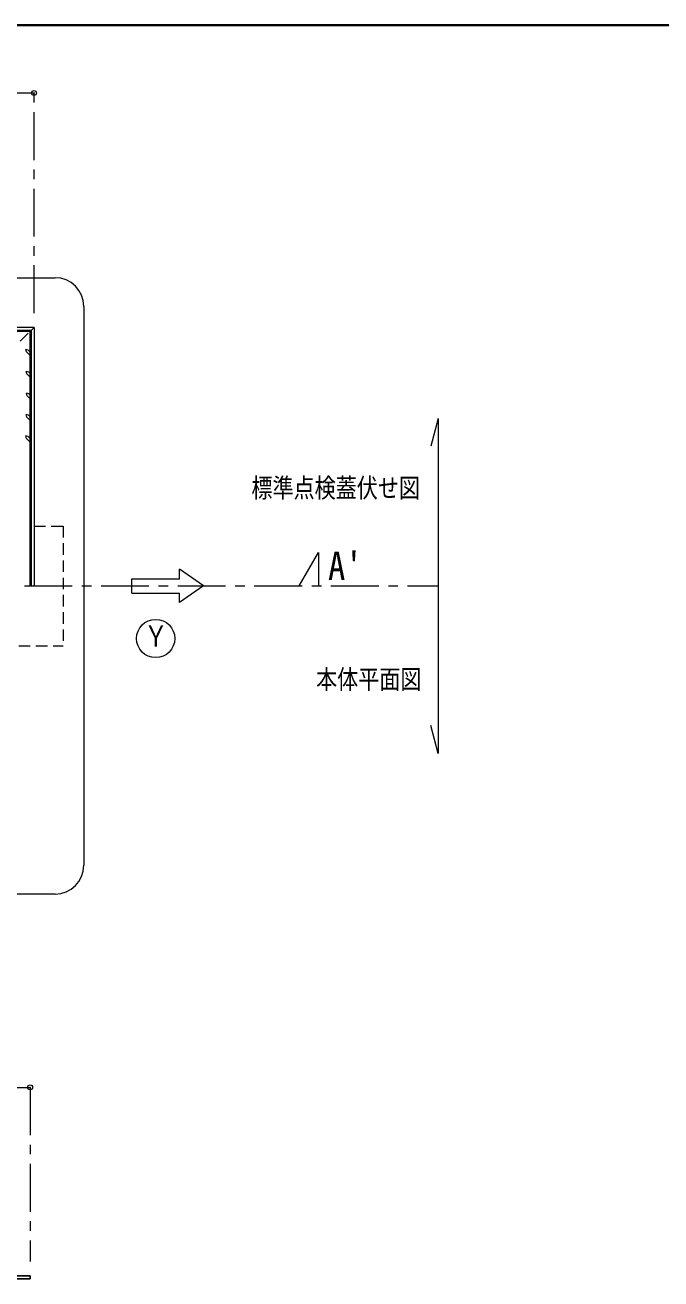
# Model space of a CAD drawing. Units: millimetres at full size, sheet at 1:10; details may follow other scales. Extents: x -2096 to 1954, y -1403 to 1407.
# Drawn here: x -775 to -112, y 97 to 1407 of the extents above; entities that cross this region are included whole.
import ezdxf
from ezdxf.enums import TextEntityAlignment as Align

# ---------------------------------------------------------------- set-up
doc = ezdxf.new("R2010")
doc.units = ezdxf.units.MM
doc.header["$LTSCALE"] = 10
doc.header["$PDMODE"] = 32
doc.header["$PDSIZE"] = 5
doc.linetypes.add('CHAIN1', pattern=[8, 5, -1, 1, -1])
doc.linetypes.add('DASHED1', pattern=[1.8, 1.2, -0.6])
doc.layers.add('0-0_ﾚｲﾔ1', color=4, linetype='Continuous', lineweight=9)
doc.styles.add('ＭＳ ゴシック', font='')
doc.styles.get('ＭＳ ゴシック').set_extended_font_data('MS Gothic')

msp = doc.modelspace()

# ---------------------------------------------------------------- linework, layer by layer
at = {"layer": '0-0_ﾚｲﾔ1', "color": 1, "lineweight": 40}
msp.add_line((1953.99, 1406.88), (-2096.01, 1406.88), dxfattribs=at)
at = {"layer": '0-0_ﾚｲﾔ1'}
for p, q in [((-766.01, 1335.88), (-1706.01, 1335.88)), ((-1728.01, 1142.88), (-744.01, 1142.88)), ((-714.01, 1112.88), (-714.01, 820.88)), ((-769.01, 1087.88), (-770.01, 1086.88)), ((-772.06, 1067.27), (-774.63, 1067.91)), ((-773.91, 1065.34), (-774.63, 1067.91)), ((-773.91, 1065.34), (-770.01, 1061.45)), ((-772.06, 1067.27), (-770.01, 1064.93)), ((-771.58, 1044.29), (-774.15, 1044.93)), ((-773.43, 1042.36), (-774.15, 1044.93)), ((-773.43, 1042.36), (-770.01, 1038.95)), ((-771.58, 1044.29), (-770.01, 1042.72)), ((-771.26, 1021.47), (-773.83, 1022.11)), ((-773.19, 1019.54), (-773.83, 1022.11)), ((-773.19, 1019.54), (-770.01, 1016.37)), ((-771.26, 1021.47), (-770.01, 1020.22)), ((-771.66, 999.21), (-774.23, 999.85)), ((-773.51, 997.28), (-774.23, 999.85)), ((-773.51, 997.28), (-770.01, 993.64)), ((-771.66, 999.21), (-770.01, 997.56)), ((-772.06, 976.95), (-774.63, 977.59)), ((-773.91, 975.02), (-774.63, 977.59)), ((-773.91, 975.02), (-770.01, 970.97)), ((-772.06, 976.95), (-770.01, 974.9)), ((-1236.01, 296.88), (-770.01, 296.88))]:
    msp.add_line(p, q, dxfattribs=at)
at = {"layer": '0-0_ﾚｲﾔ1', "linetype": 'CHAIN1'}
for p, q in [((-766.01, 1105.88), (-766.01, 1335.88)), ((-1976.01, 820.88), (-344.01, 820.88)), ((-770.01, 296.88), (-770.01, 114.88))]:
    msp.add_line(p, q, dxfattribs=at)
at = {"layer": '0-0_ﾚｲﾔ1', "color": 7, "lineweight": 18}
for p, q in [((-766.01, 1090.88), (-1706.01, 1090.88)), ((-769.01, 1087.88), (-1703.01, 1087.88)), ((-769.01, 1087.88), (-766.01, 1090.88)), ((-769.01, 1087.88), (-769.01, 820.88)), ((-766.01, 1090.88), (-766.01, 820.88)), ((-344.01, 995.88), (-351.78, 966.9)), ((-344.01, 995.88), (-344.01, 645.88)), ((-664.01, 813.38), (-664.01, 828.38)), ((-589.01, 820.88), (-614.01, 838.38)), ((-714.01, 820.88), (-714.01, 528.88)), ((-664.01, 813.38), (-614.01, 813.38)), ((-589.01, 820.88), (-614.01, 803.38)), ((-614.01, 803.38), (-614.01, 813.38)), ((-344.01, 645.88), (-351.78, 674.86)), ((-744.01, 498.88), (-1728.01, 498.88))]:
    msp.add_line(p, q, dxfattribs=at)
at = {"layer": '0-0_ﾚｲﾔ1', "color": 5, "lineweight": 25}
for p, q in [((-770.01, 1086.88), (-1702.01, 1086.88)), ((-770.01, 820.88), (-770.01, 1086.88)), ((-946.01, 99.88), (-770.01, 99.88)), ((-770.01, 99.88), (-770.01, 96.68))]:
    msp.add_line(p, q, dxfattribs=at)
at = {"layer": '0-0_ﾚｲﾔ1', "linetype": 'DASHED1'}
for p, q in [((-780.48, 1076.41), (-770.01, 1086.88)), ((-766.01, 883.38), (-735.51, 883.38)), ((-735.51, 883.38), (-735.51, 758.38)), ((-836.01, 758.38), (-735.51, 758.38))]:
    msp.add_line(p, q, dxfattribs=at)
at = {"layer": '0-0_ﾚｲﾔ1', "linetype": 'CHAIN1'}
msp.add_lwpolyline([(-489.01, 820.88), (-469.01, 855.88), (-469.01, 820.88)], dxfattribs=at)
at = {"layer": '0-0_ﾚｲﾔ1', "color": 7, "lineweight": 18}
msp.add_lwpolyline([(-664.01, 828.38), (-614.01, 828.38), (-614.01, 838.38)], dxfattribs=at)
at = {"layer": '0-0_ﾚｲﾔ1', "color": 5, "lineweight": 25}
msp.add_lwpolyline([(-946.01, 99.88), (-946.01, 96.68), (-770.01, 96.68)], dxfattribs=at)
at = {"layer": '0-0_ﾚｲﾔ1', "color": 7, "lineweight": 18}
msp.add_circle((-639.01, 765.88), 20, dxfattribs=at)
at = {"layer": '0-0_ﾚｲﾔ1'}
msp.add_arc((-744.01, 1112.88), 30, 0, 90, dxfattribs=at)
at = {"layer": '0-0_ﾚｲﾔ1', "color": 7, "lineweight": 18}
msp.add_arc((-744.01, 528.88), 30, 270, 0, dxfattribs=at)
at = {"layer": '0-0_ﾚｲﾔ1', "color": 1}
for p in [(-766.01, 1335.88), (-770.01, 296.88)]:
    msp.add_point(p, dxfattribs=at)

# ---------------------------------------------------------------- texts
at = {"layer": '0-0_ﾚｲﾔ1', "color": 7, "style": 'ＭＳ ゴシック'}
for s, height, width, p in [('標準点検蓋伏せ図', 20.16, 0.8, (-539.01, 907.13)), ("A'", 29.33, 0.9, (-459.01, 818.38)), ('Ｙ', 21.99, 0.85, (-651.51, 750.88)), ('本体平面図', 20.16, 0.8, (-471.51, 707.13))]:
    msp.add_text(s, height=height, dxfattribs=dict(at, width=width)).set_placement(p, align=Align.BOTTOM_LEFT)

doc.saveas('drawing.dxf')
